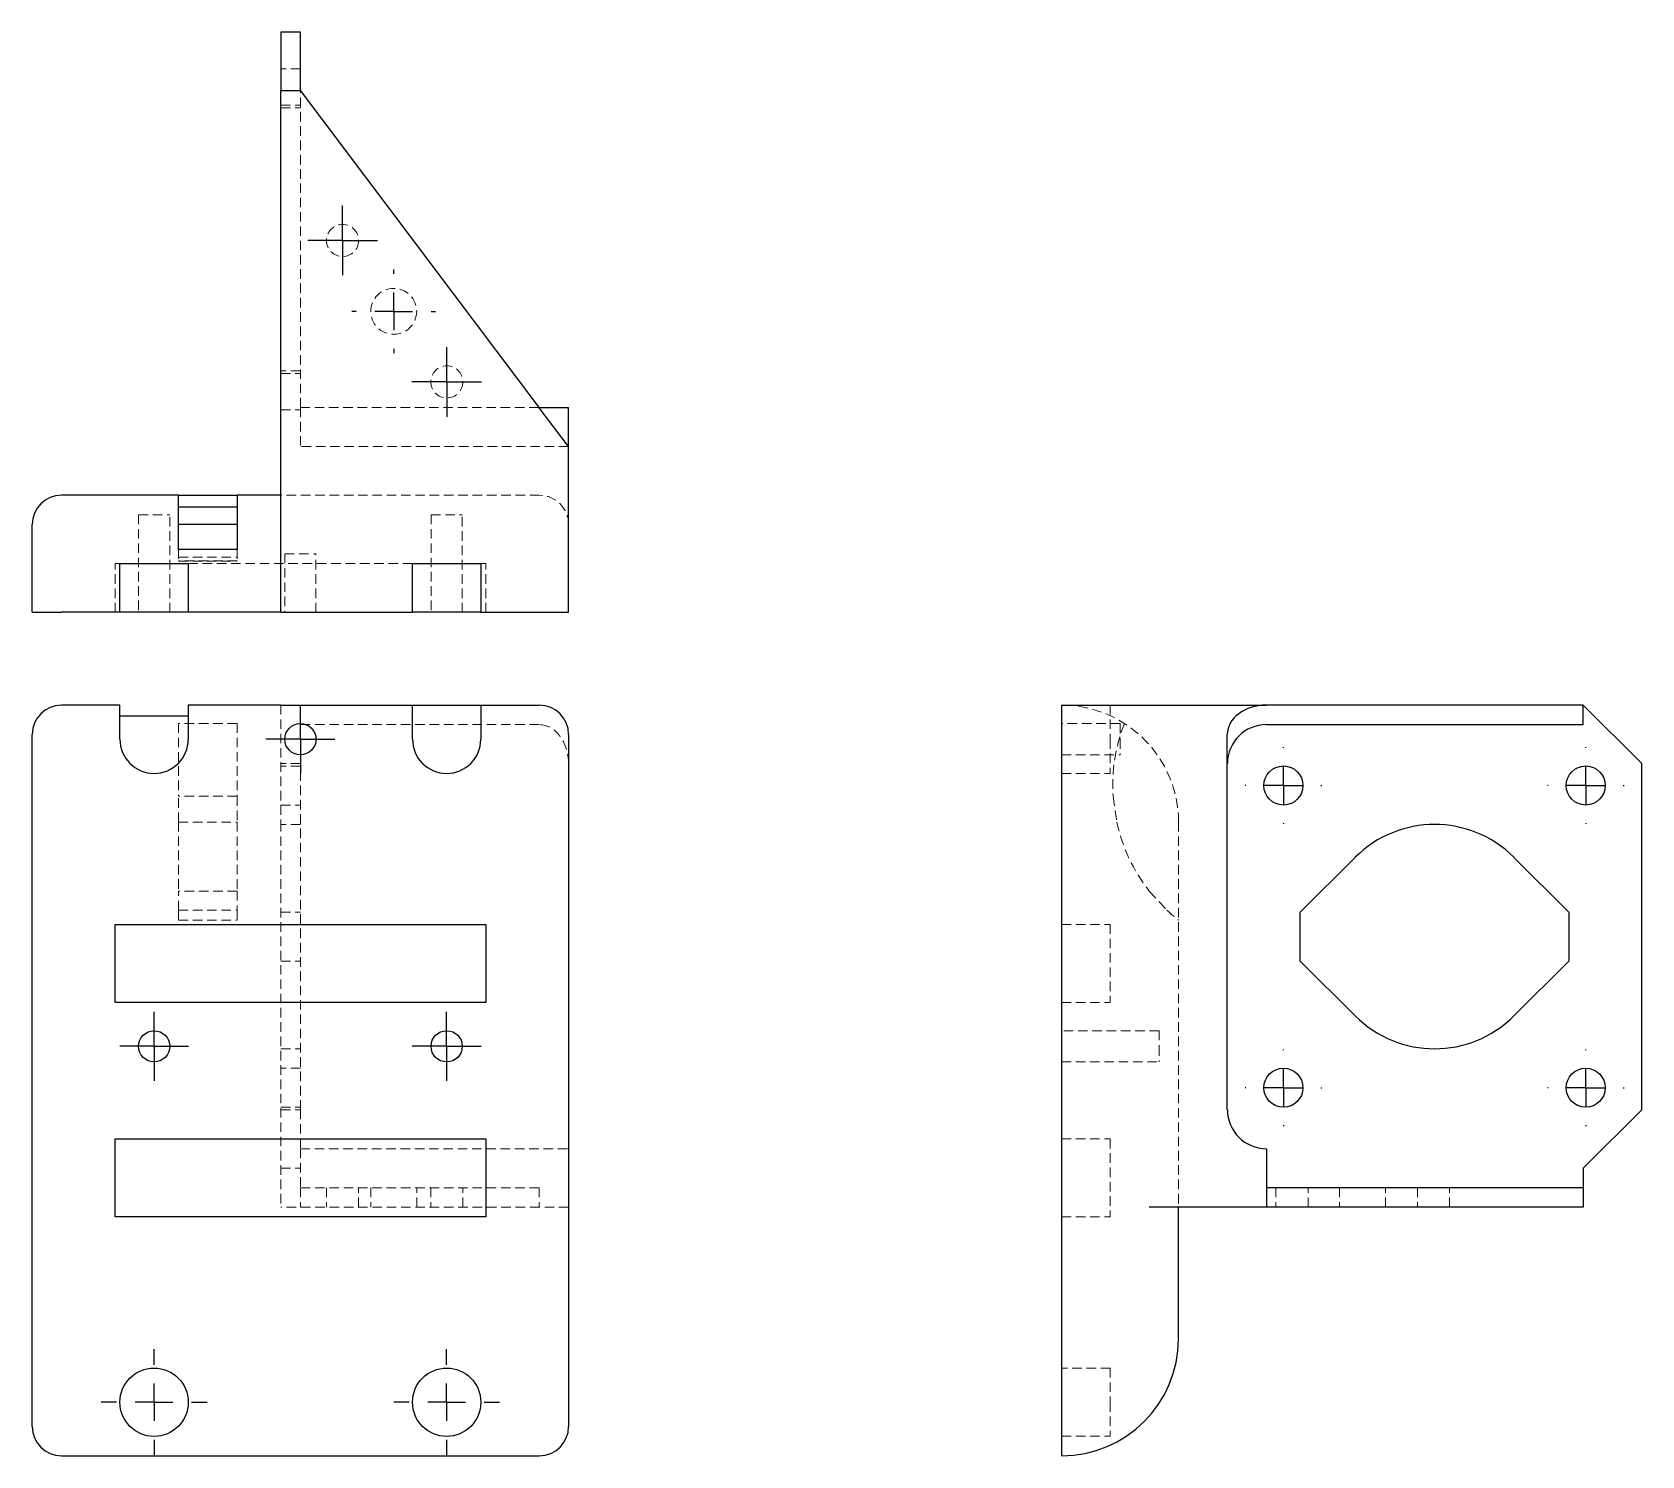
# Model space of a CAD drawing. Header units: millimetres. Extents: x 47 to 262, y 7 to 197.
import ezdxf

# ---------------------------------------------------------------- set-up
doc = ezdxf.new("R2010")
doc.units = ezdxf.units.MM
doc.linetypes.add('HIDDEN', pattern=[1.905, 1.27, -0.635])
doc.layers.add('10', color=7, linetype='Continuous')

# ---------------------------------------------------------------- blocks, each defined once
blk = doc.blocks.new('SW_CENTERMARKSYMBOL_0')
at = {"layer": '10', "color": 0}
for p, q in [((0, 5), (0, 7.05)), ((0, 0), (0, 2.5)), ((-5, 0), (-7.05, 0)), ((0, 0), (-2.5, 0)), ((0, 0), (0, -2.5)), ((0, 0), (2.5, 0)), ((5, 0), (7.05, 0)), ((0, -5), (0, -7.05))]:
    blk.add_line(p, q, dxfattribs=at)
blk = doc.blocks.new('SW_CENTERMARKSYMBOL_1')
at = {"layer": '10', "color": 0}
for p, q in [((0, 5), (0, 7.05)), ((0, 0), (0, 2.5)), ((-5, 0), (-7.05, 0)), ((0, 0), (-2.5, 0)), ((0, 0), (0, -2.5)), ((0, 0), (2.5, 0)), ((5, 0), (7.05, 0)), ((0, -5), (0, -7.05))]:
    blk.add_line(p, q, dxfattribs=at)
blk = doc.blocks.new('SW_CENTERMARKSYMBOL_2')
at = {"layer": '10', "color": 0}
for p, q in [((0, 2.5), (0, 4.58)), ((0, 0), (0, 2.5)), ((-2.5, 0), (-4.58, 0)), ((0, 0), (-2.5, 0)), ((0, 0), (0, -2.5)), ((0, 0), (2.5, 0)), ((2.5, 0), (4.58, 0)), ((0, -2.5), (0, -4.58))]:
    blk.add_line(p, q, dxfattribs=at)
blk = doc.blocks.new('SW_CENTERMARKSYMBOL_3')
at = {"layer": '10', "color": 0}
for p, q in [((0, 2.5), (0, 4.58)), ((0, 0), (0, 2.5)), ((-2.5, 0), (-4.58, 0)), ((0, 0), (-2.5, 0)), ((0, 0), (0, -2.5)), ((0, 0), (2.5, 0)), ((2.5, 0), (4.58, 0)), ((0, -2.5), (0, -4.58))]:
    blk.add_line(p, q, dxfattribs=at)
blk = doc.blocks.new('SW_CENTERMARKSYMBOL_4')
at = {"layer": '10', "color": 0}
for p, q in [((0, 2.5), (0, 4.58)), ((0, 0), (0, 2.5)), ((-2.5, 0), (-4.58, 0)), ((0, 0), (-2.5, 0)), ((0, 0), (0, -2.5)), ((0, 0), (2.5, 0)), ((2.5, 0), (4.58, 0)), ((0, -2.5), (0, -4.58))]:
    blk.add_line(p, q, dxfattribs=at)
blk = doc.blocks.new('SW_CENTERMARKSYMBOL_5')
at = {"layer": '10', "color": 0}
for p, q in [((0, 2.5), (0, 4.64)), ((0, 0), (0, 2.5)), ((-2.5, 0), (-4.64, 0)), ((0, 0), (-2.5, 0)), ((0, 0), (0, -2.5)), ((0, 0), (2.5, 0)), ((2.5, 0), (4.64, 0)), ((0, -2.5), (0, -4.64))]:
    blk.add_line(p, q, dxfattribs=at)
blk = doc.blocks.new('SW_CENTERMARKSYMBOL_6')
at = {"layer": '10', "color": 0}
for p, q in [((0, 5), (0, 5.56)), ((0, 0), (0, 2.5)), ((-5, 0), (-5.56, 0)), ((0, 0), (-2.5, 0)), ((0, 0), (0, -2.5)), ((0, 0), (2.5, 0)), ((5, 0), (5.56, 0)), ((0, -5), (0, -5.56))]:
    blk.add_line(p, q, dxfattribs=at)
blk = doc.blocks.new('SW_CENTERMARKSYMBOL_7')
at = {"layer": '10', "color": 0}
for p, q in [((0, 2.5), (0, 4.64)), ((0, 0), (0, 2.5)), ((-2.5, 0), (-4.64, 0)), ((0, 0), (-2.5, 0)), ((0, 0), (0, -2.5)), ((0, 0), (2.5, 0)), ((2.5, 0), (4.64, 0)), ((0, -2.5), (0, -4.64))]:
    blk.add_line(p, q, dxfattribs=at)
blk = doc.blocks.new('SW_CENTERMARKSYMBOL_8')
at = {"layer": '10', "color": 0}
for p, q in [((0, 5), (0, 5.1)), ((0, 0), (0, 2.5)), ((-5, 0), (-5.1, 0)), ((0, 0), (-2.5, 0)), ((0, 0), (0, -2.5)), ((0, 0), (2.5, 0)), ((5, 0), (5.1, 0)), ((0, -5), (0, -5.1))]:
    blk.add_line(p, q, dxfattribs=at)
blk = doc.blocks.new('SW_CENTERMARKSYMBOL_9')
at = {"layer": '10', "color": 0}
for p, q in [((0, 5), (0, 5.1)), ((0, 0), (0, 2.5)), ((-5, 0), (-5.1, 0)), ((0, 0), (-2.5, 0)), ((0, 0), (0, -2.5)), ((0, 0), (2.5, 0)), ((5, 0), (5.1, 0)), ((0, -5), (0, -5.1))]:
    blk.add_line(p, q, dxfattribs=at)
blk = doc.blocks.new('SW_CENTERMARKSYMBOL_10')
at = {"layer": '10', "color": 0}
for p, q in [((0, 5), (0, 5.1)), ((0, 0), (0, 2.5)), ((-5, 0), (-5.1, 0)), ((0, 0), (-2.5, 0)), ((0, 0), (0, -2.5)), ((0, 0), (2.5, 0)), ((5, 0), (5.1, 0)), ((0, -5), (0, -5.1))]:
    blk.add_line(p, q, dxfattribs=at)
blk = doc.blocks.new('SW_CENTERMARKSYMBOL_11')
at = {"layer": '10', "color": 0}
for p, q in [((0, 5), (0, 5.1)), ((0, 0), (0, 2.5)), ((-5, 0), (-5.1, 0)), ((0, 0), (-2.5, 0)), ((0, 0), (0, -2.5)), ((0, 0), (2.5, 0)), ((5, 0), (5.1, 0)), ((0, -5), (0, -5.1))]:
    blk.add_line(p, q, dxfattribs=at)

msp = doc.modelspace()

# ---------------------------------------------------------------- linework, layer by layer
at = {"color": 7, "linetype": 'Continuous', "lineweight": 25}
for p, q in [((83, 196.64), (80.4, 196.64)), ((80.4, 196.64), (80.4, 188.84)), ((83, 188.84), (83, 196.64)), ((83, 188.84), (80.4, 188.84)), ((80.4, 119.36), (80.4, 188.84)), ((83, 188.84), (114.82, 146.61)), ((114.8, 146.64), (118.71, 146.64)), ((118.71, 141.44), (114.82, 146.61)), ((118.71, 141.44), (118.71, 146.64)), ((118.71, 119.36), (118.71, 141.44)), ((66.77, 134.95), (51.18, 134.95)), ((66.77, 127.74), (66.77, 134.95)), ((66.77, 134.95), (74.56, 134.95)), ((66.77, 133.4), (74.56, 133.4)), ((74.56, 134.95), (74.56, 127.74)), ((80.4, 134.95), (74.56, 134.95)), ((47.29, 119.36), (47.29, 131.05)), ((74.56, 131.05), (66.77, 131.05)), ((74.56, 127.74), (66.77, 127.74)), ((58.97, 125.86), (68.06, 125.86)), ((58.97, 119.36), (58.97, 125.86)), ((68.06, 125.86), (68.06, 119.36)), ((97.94, 125.86), (107.03, 125.86)), ((97.94, 119.36), (97.94, 125.86)), ((107.03, 125.86), (107.03, 119.36)), ((47.29, 119.36), (51.18, 119.36)), ((58.97, 119.36), (51.18, 119.36)), ((68.06, 119.36), (58.97, 119.36)), ((80.4, 119.36), (68.06, 119.36)), ((80.4, 119.36), (97.94, 119.36)), ((107.03, 119.36), (97.94, 119.36)), ((107.03, 119.36), (114.82, 119.36)), ((114.82, 119.36), (118.71, 119.36)), ((58.97, 107), (51.18, 107)), ((58.97, 102.45), (58.97, 107)), ((58.97, 105.58), (68.06, 105.58)), ((80.4, 107), (68.06, 107)), ((68.06, 107), (68.06, 102.45)), ((80.4, 107), (97.94, 107)), ((97.94, 102.45), (97.94, 107)), ((97.94, 107), (107.03, 107)), ((107.03, 107), (107.03, 102.45)), ((107.03, 107), (114.82, 107)), ((184.36, 107), (211.61, 107)), ((184.36, 107), (184.36, 103.1)), ((253.84, 107), (211.61, 107)), ((253.84, 104.4), (253.84, 107)), ((253.84, 107), (261.64, 99.21)), ((47.29, 10.9), (47.29, 103.1)), ((118.71, 103.1), (118.71, 10.9)), ((184.36, 103.1), (184.36, 10.9)), ((206.44, 99.21), (206.44, 103.1)), ((211.64, 104.4), (253.84, 104.4)), ((206.44, 53.1), (206.44, 99.21)), ((261.64, 53.1), (261.64, 99.21)), ((216.16, 79.4), (223.48, 86.72)), ((244.6, 86.72), (251.91, 79.4)), ((216.16, 72.91), (216.16, 79.4)), ((251.91, 79.4), (251.91, 72.91)), ((58.32, 67.39), (58.32, 77.78)), ((58.32, 77.78), (107.68, 77.78)), ((107.68, 77.78), (107.68, 67.39)), ((216.16, 72.91), (223.48, 65.6)), ((251.91, 72.91), (244.6, 65.6)), ((107.68, 67.39), (58.32, 67.39)), ((261.64, 53.1), (253.84, 45.31)), ((58.32, 38.82), (58.32, 49.21)), ((58.32, 49.21), (107.68, 49.21)), ((107.68, 49.21), (107.68, 38.82)), ((211.64, 47.91), (211.64, 40.12)), ((253.84, 45.31), (253.84, 42.71)), ((253.84, 42.71), (211.64, 42.71)), ((253.84, 42.71), (253.84, 40.12)), ((107.68, 38.82), (58.32, 38.82)), ((211.64, 40.12), (196.05, 40.12)), ((199.95, 22.58), (199.95, 40.12)), ((253.84, 40.12), (211.64, 40.12)), ((184.36, 10.9), (184.36, 7)), ((51.18, 7), (114.82, 7))]:
    msp.add_line(p, q, dxfattribs=at)
at = {"color": 7, "linetype": 'HIDDEN', "lineweight": 18}
for p, q in [((83, 191.77), (80.4, 191.77)), ((83, 146.64), (83, 188.84)), ((80.4, 186.91), (83, 186.91)), ((80.4, 186.57), (83, 186.57)), ((83, 151.51), (80.4, 151.51)), ((80.4, 151.16), (83, 151.16)), ((80.4, 146.31), (83, 146.31)), ((83, 146.64), (83, 141.44)), ((83, 146.64), (114.8, 146.64)), ((118.71, 141.44), (83, 141.44)), ((114.82, 134.95), (80.4, 134.95)), ((61.44, 132.35), (65.6, 132.35)), ((61.44, 132.35), (61.44, 119.36)), ((65.6, 119.36), (65.6, 132.35)), ((100.4, 132.35), (104.56, 132.35)), ((100.4, 132.35), (100.4, 119.36)), ((104.56, 119.36), (104.56, 132.35)), ((66.77, 127.74), (66.77, 126.18)), ((66.77, 126.71), (74.56, 126.71)), ((74.56, 127.74), (74.56, 126.18)), ((80.92, 127.16), (85.08, 127.16)), ((80.92, 127.16), (80.92, 119.36)), ((85.08, 119.36), (85.08, 127.16)), ((58.32, 125.86), (58.97, 125.86)), ((58.32, 119.36), (58.32, 125.86)), ((74.56, 126.23), (66.77, 126.23)), ((66.77, 126.18), (74.56, 126.18)), ((68.06, 125.86), (97.94, 125.86)), ((107.03, 125.86), (107.68, 125.86)), ((107.68, 119.36), (107.68, 125.86)), ((80.4, 107), (80.4, 91.42)), ((83, 104.4), (83, 107)), ((190.86, 107), (190.86, 102.45)), ((74.56, 104.56), (66.77, 104.56)), ((66.77, 104.56), (66.77, 94.85)), ((74.56, 104.56), (74.56, 94.85)), ((83, 104.4), (83, 99.21)), ((114.8, 104.4), (83, 104.4)), ((192.16, 104.53), (184.36, 104.53)), ((192.16, 104.53), (192.16, 102.45)), ((190.86, 102.45), (190.86, 97.91)), ((192.16, 102.45), (192.16, 100.38)), ((83, 99.21), (80.4, 99.21)), ((83, 98.88), (80.4, 98.88)), ((83, 53.1), (83, 99.21)), ((184.36, 100.38), (192.16, 100.38)), ((184.36, 97.91), (190.86, 97.91)), ((74.56, 94.85), (66.77, 94.85)), ((66.77, 91.42), (66.77, 94.85)), ((74.56, 94.85), (74.56, 91.42)), ((191.23, 94.85), (191.71, 91.42)), ((80.4, 93.69), (83, 93.69)), ((66.77, 91.42), (74.56, 91.42)), ((66.77, 91.42), (66.77, 82.23)), ((74.56, 91.42), (74.56, 82.23)), ((80.4, 91.42), (80.4, 40.12)), ((83, 91.09), (80.4, 91.09)), ((199.95, 91.42), (199.95, 40.12)), ((74.56, 82.23), (66.77, 82.23)), ((66.77, 79.67), (66.77, 82.23)), ((74.56, 82.23), (74.56, 79.67)), ((196.05, 82.23), (198.4, 79.67)), ((66.77, 79.67), (74.56, 79.67)), ((66.77, 79.67), (66.77, 78.35)), ((74.56, 79.67), (74.56, 78.35)), ((80.4, 79.4), (83, 79.4)), ((66.77, 78.35), (74.56, 78.35)), ((184.36, 77.78), (190.86, 77.78)), ((190.86, 77.78), (190.86, 67.39)), ((80.4, 72.91), (83, 72.91)), ((184.36, 67.39), (190.86, 67.39)), ((197.35, 63.62), (184.36, 63.62)), ((197.35, 63.62), (184.36, 63.62)), ((197.35, 63.62), (197.35, 61.55)), ((80.4, 61.22), (83, 61.22)), ((197.35, 61.55), (197.35, 59.47)), ((83, 58.62), (80.4, 58.62)), ((184.36, 59.47), (197.35, 59.47)), ((184.36, 59.47), (197.35, 59.47)), ((80.4, 53.43), (83, 53.43)), ((80.4, 53.1), (83, 53.1)), ((83, 53.1), (83, 47.91)), ((83, 47.91), (118.71, 47.91)), ((83, 47.91), (83, 42.71)), ((184.36, 49.21), (190.86, 49.21)), ((190.86, 49.21), (190.86, 38.82)), ((80.4, 45.31), (83, 45.31)), ((114.8, 42.71), (83, 42.71)), ((83, 42.71), (83, 40.12)), ((86.48, 42.71), (86.48, 40.12)), ((90.76, 40.12), (90.76, 42.71)), ((92.38, 42.71), (92.38, 40.12)), ((98.49, 40.12), (98.49, 42.71)), ((100.36, 42.71), (100.36, 40.12)), ((104.65, 40.12), (104.65, 42.71)), ((114.8, 42.71), (114.8, 40.12)), ((212.91, 42.71), (212.91, 40.12)), ((217.19, 40.12), (217.19, 42.71)), ((221.39, 42.71), (221.39, 40.12)), ((227.51, 40.12), (227.51, 42.71)), ((231.75, 42.71), (231.75, 40.12)), ((236.04, 40.12), (236.04, 42.71)), ((114.82, 40.12), (80.4, 40.12)), ((118.71, 40.12), (114.82, 40.12)), ((184.36, 38.82), (190.86, 38.82)), ((190.86, 18.69), (184.36, 18.69)), ((190.86, 18.69), (190.86, 14.14)), ((190.86, 14.14), (190.86, 9.6)), ((184.36, 9.6), (190.86, 9.6))]:
    msp.add_line(p, q, dxfattribs=at)
for centre, radius in [((88.62, 168.89), 2.14), ((95.43, 159.45), 3.06), ((102.5, 150.05), 2.14)]:
    msp.add_circle(centre, radius, dxfattribs=at)
at = {"color": 7, "linetype": 'Continuous', "lineweight": 25}
for centre, radius in [((83, 102.45), 2.08), ((213.91, 96.29), 2.6), ((254.17, 96.29), 2.6), ((63.52, 61.55), 2.08), ((102.48, 61.55), 2.08), ((213.91, 56.03), 2.6), ((254.17, 56.03), 2.6), ((63.52, 14.14), 4.55), ((102.48, 14.14), 4.55)]:
    msp.add_circle(centre, radius, dxfattribs=at)
for centre, radius, start, end in [((51.18, 131.05), 3.9, 90, 180), ((51.18, 103.1), 3.9, 90, 180), ((114.82, 103.1), 3.9, 0, 90), ((211.64, 99.21), 5.19, 90, 180), ((63.52, 102.45), 4.55, 180, 0), ((102.48, 102.45), 4.55, 180, 0), ((234.04, 76.16), 14.94, 45, 135), ((234.04, 76.16), 14.94, 225, 315), ((211.64, 53.1), 5.19, 180, 270), ((184.36, 22.58), 15.58, 270, 0), ((51.18, 10.9), 3.9, 180, 270), ((114.82, 10.9), 3.9, 270, 0)]:
    msp.add_arc(centre, radius, start, end, dxfattribs=at)
at = {"color": 7, "linetype": 'HIDDEN', "lineweight": 18}
for centre, radius, start, end in [((114.82, 131.05), 3.9, 0, 90), ((184.36, 91.42), 15.58, 0, 90), ((213.91, 96.29), 22.73, 158.6572, 183.6126), ((213.91, 96.29), 22.73, 192.3725, 218.2116), ((213.91, 96.29), 22.73, 226.9715, 232.1)]:
    msp.add_arc(centre, radius, start, end, dxfattribs=at)
at = {"color": 7, "linetype": 'Continuous', "lineweight": 25}
msp.add_ellipse((211.61, 103.1), major_axis=(5.17, 0), ratio=0.753425, start_param=1.570796, end_param=3.141593, dxfattribs=at)
at = {"color": 7, "linetype": 'HIDDEN', "lineweight": 18}
msp.add_ellipse((114.8, 99.21), major_axis=(0, 5.19), ratio=0.753425, start_param=4.712389, end_param=6.283185, dxfattribs=at)

# ---------------------------------------------------------------- block references
at = {"layer": '10'}
for name, p in [('SW_CENTERMARKSYMBOL_5', (88.62, 168.89)), ('SW_CENTERMARKSYMBOL_6', (95.43, 159.45)), ('SW_CENTERMARKSYMBOL_7', (102.5, 150.05)), ('SW_CENTERMARKSYMBOL_2', (83, 102.45)), ('SW_CENTERMARKSYMBOL_9', (213.91, 96.29)), ('SW_CENTERMARKSYMBOL_10', (254.17, 96.29)), ('SW_CENTERMARKSYMBOL_4', (63.52, 61.55)), ('SW_CENTERMARKSYMBOL_3', (102.48, 61.55)), ('SW_CENTERMARKSYMBOL_8', (213.91, 56.03)), ('SW_CENTERMARKSYMBOL_11', (254.17, 56.03)), ('SW_CENTERMARKSYMBOL_0', (63.52, 14.14)), ('SW_CENTERMARKSYMBOL_1', (102.48, 14.14))]:
    msp.add_blockref(name, p, dxfattribs=at)

doc.saveas('drawing.dxf')
